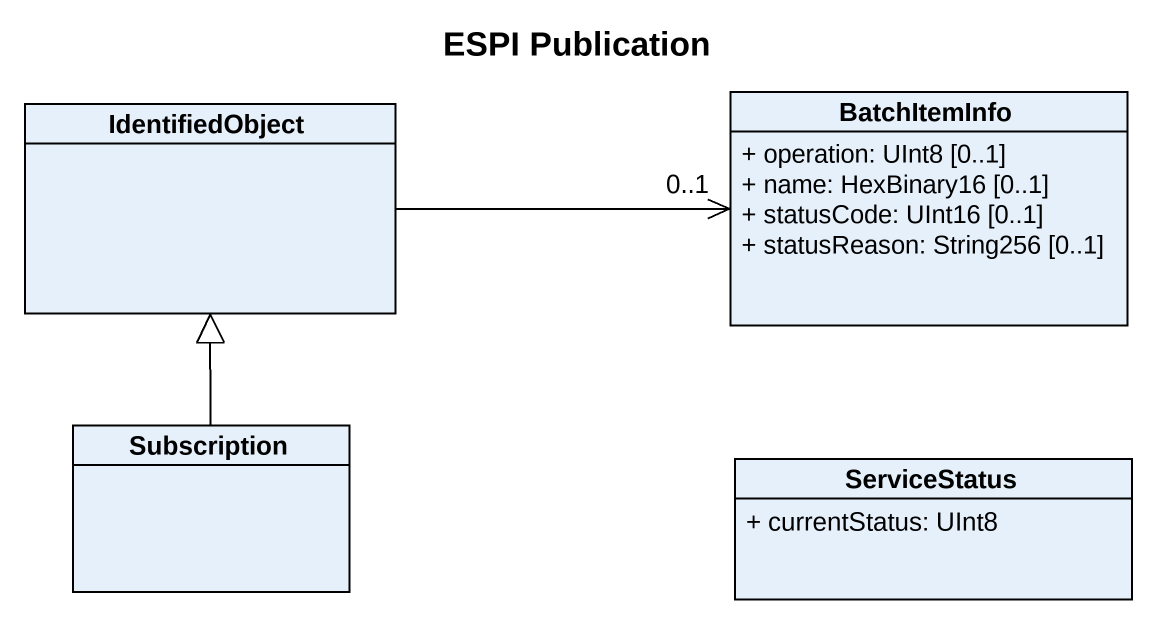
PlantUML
@startuml
title ESPI Publication
hide circle
hide empty members
skinparam classAttributeIconSize 0
class IdentifiedObject
class BatchItemInfo {
  + operation: UInt8 [0..1]
  + name: HexBinary16 [0..1]
  + statusCode: UInt16 [0..1]
  + statusReason: String256 [0..1]
}
class Subscription
class ServiceStatus {
  + currentStatus: UInt8
}
IdentifiedObject -right-> "0..1" BatchItemInfo
Subscription -up-|> IdentifiedObject
@enduml
